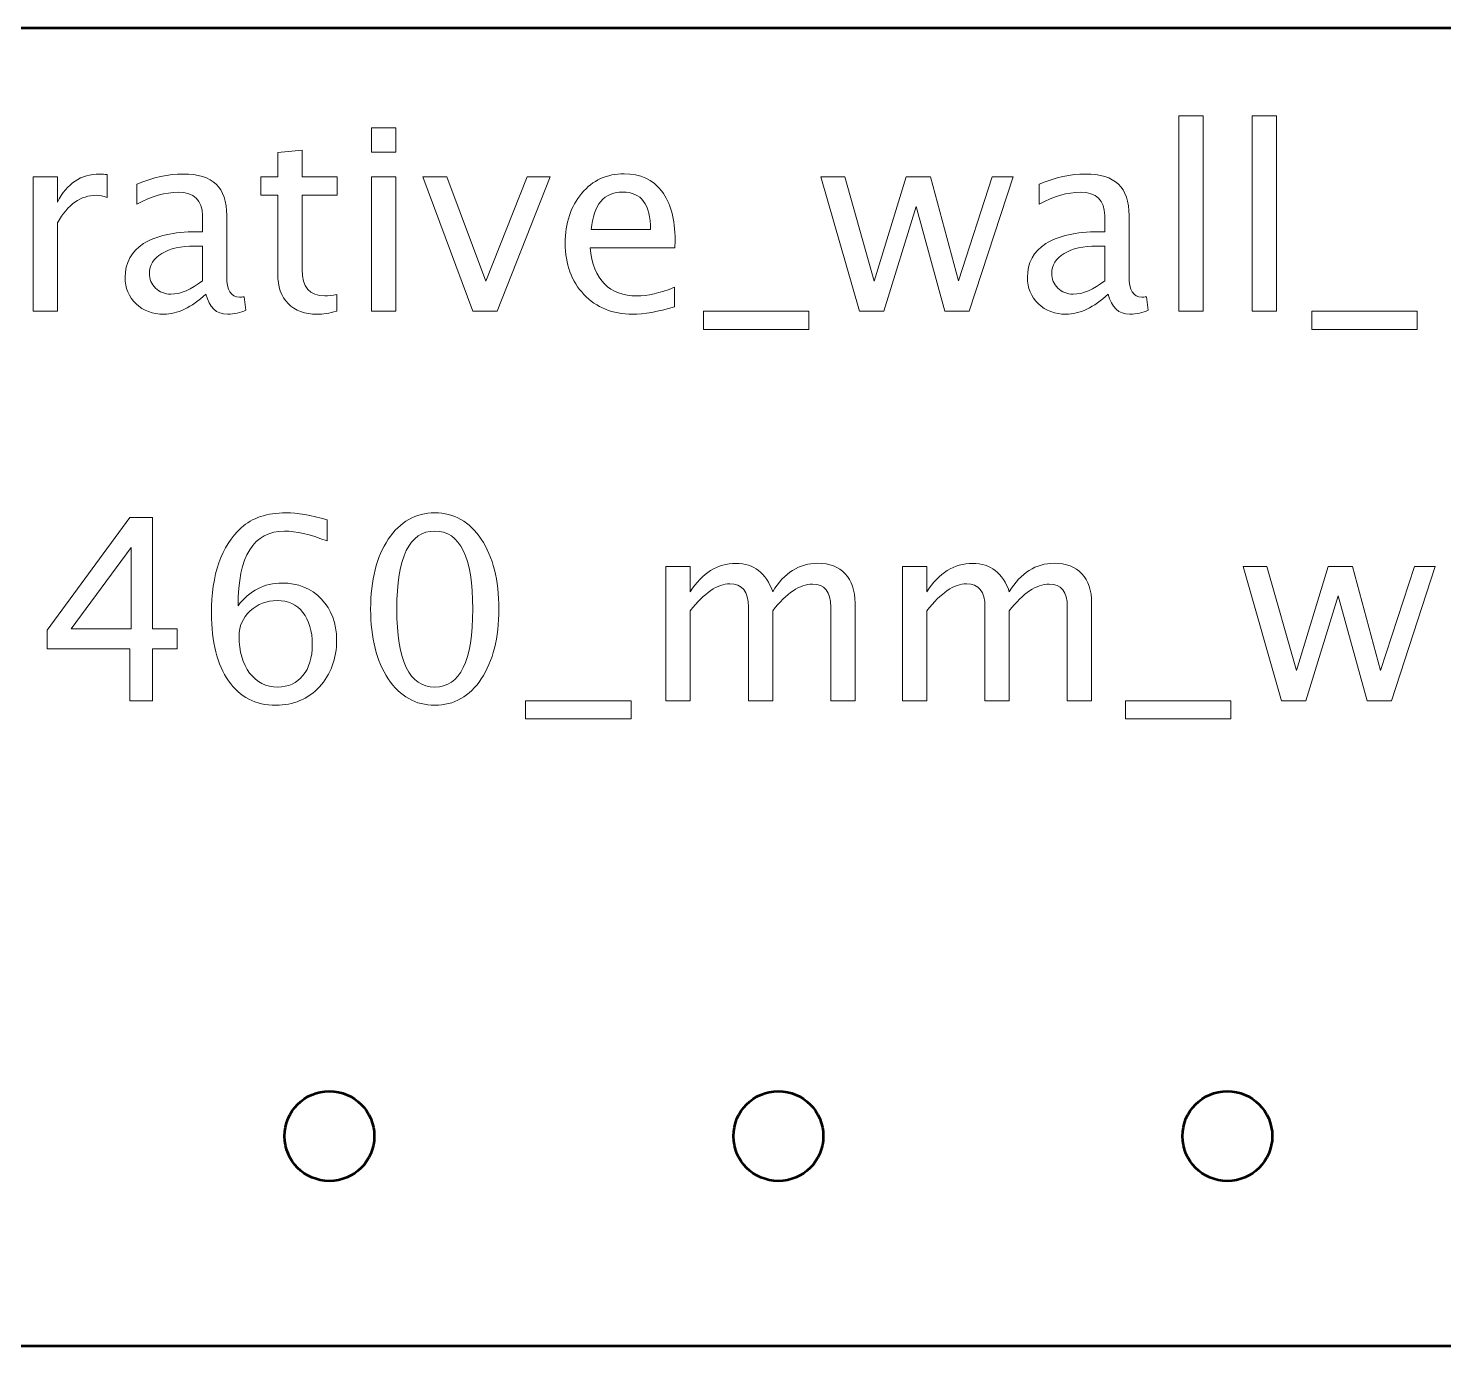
# Model space of a CAD drawing. Header units: centimetres. Extents: x -23.9 to 23.9, y -5.2 to 5.2.
# Drawn here: x -4.006 to 0.723, y -5.2 to -0.8 of the extents above; entities that cross this region are included whole.
import ezdxf

# ---------------------------------------------------------------- set-up
doc = ezdxf.new("R2010")
doc.units = ezdxf.units.CM
doc.header["$MEASUREMENT"] = 0
doc.layers.add('Layer 1', color=7, linetype='Continuous')

msp = doc.modelspace()

# ---------------------------------------------------------------- linework, layer by layer
at = {"layer": 'Layer 1', "lineweight": 53}
for centre in [(-3, -4.5), (-1.5, -4.5), (0, -4.5)]:
    msp.add_ellipse(centre, major_axis=(0, 0.15), ratio=1, dxfattribs=at)
msp.add_open_spline([(-23.95, -4.7), (-23.95, -4.7), (-23.95, -1.3), (-23.95, -1.3), (-23.95, -1.3), (-23.95, -1.02386), (-23.72614, -0.8), (-23.45, -0.8), (-23.45, -0.8), (-23.45, -0.8), (23.45, -0.8), (23.45, -0.8), (23.45, -0.8), (23.72614, -0.8), (23.95, -1.02386), (23.95, -1.3), (23.95, -1.3), (23.95, -1.3), (23.95, -4.7), (23.95, -4.7), (23.95, -4.7), (23.95, -4.97614), (23.72614, -5.2), (23.45, -5.2), (23.45, -5.2), (23.45, -5.2), (-23.45, -5.2), (-23.45, -5.2), (-23.45, -5.2), (-23.72614, -5.2), (-23.95, -4.97614), (-23.95, -4.7)], degree=3, knots=[0, 0, 0, 0, 0.1111111, 0.1111111, 0.1111111, 0.1111111, 0.2222222, 0.2222222, 0.2222222, 0.2222222, 0.3333333, 0.3333333, 0.3333333, 0.3333333, 0.4444444, 0.4444444, 0.4444444, 0.4444444, 0.5555556, 0.5555556, 0.5555556, 0.5555556, 0.6666667, 0.6666667, 0.6666667, 0.6666667, 0.7777778, 0.7777778, 0.7777778, 0.7777778, 1, 1, 1, 1], dxfattribs=at)
at = {"layer": 'Layer 1', "color": 5, "lineweight": 9}
for points, knots in [([(-2.85936, -1.21383), (-2.85936, -1.21383), (-2.85936, -1.13255), (-2.85936, -1.13255), (-2.85936, -1.13255), (-2.85936, -1.13255), (-2.77808, -1.13255), (-2.77808, -1.13255), (-2.77808, -1.13255), (-2.77808, -1.13255), (-2.77808, -1.21383), (-2.77808, -1.21383), (-2.77808, -1.21383), (-2.77808, -1.21383), (-2.85936, -1.21383), (-2.85936, -1.21383)], [0, 0, 0, 0, 0.2, 0.2, 0.2, 0.2, 0.4, 0.4, 0.4, 0.4, 0.6, 0.6, 0.6, 0.6, 1, 1, 1, 1]), ([(-0.16158, -1.74469), (-0.16158, -1.74469), (-0.16158, -1.09191), (-0.16158, -1.09191), (-0.16158, -1.09191), (-0.16158, -1.09191), (-0.0803, -1.09191), (-0.0803, -1.09191), (-0.0803, -1.09191), (-0.0803, -1.09191), (-0.0803, -1.74469), (-0.0803, -1.74469), (-0.0803, -1.74469), (-0.0803, -1.74469), (-0.16158, -1.74469), (-0.16158, -1.74469)], [0, 0, 0, 0, 0.2, 0.2, 0.2, 0.2, 0.4, 0.4, 0.4, 0.4, 0.6, 0.6, 0.6, 0.6, 1, 1, 1, 1]), ([(0.08311, -1.74469), (0.08311, -1.74469), (0.08311, -1.09191), (0.08311, -1.09191), (0.08311, -1.09191), (0.08311, -1.09191), (0.16439, -1.09191), (0.16439, -1.09191), (0.16439, -1.09191), (0.16439, -1.09191), (0.16439, -1.74469), (0.16439, -1.74469), (0.16439, -1.74469), (0.16439, -1.74469), (0.08311, -1.74469), (0.08311, -1.74469)], [0, 0, 0, 0, 0.2, 0.2, 0.2, 0.2, 0.4, 0.4, 0.4, 0.4, 0.6, 0.6, 0.6, 0.6, 1, 1, 1, 1]), ([(-2.97535, -1.74455), (-3.00047, -1.75146), (-3.02234, -1.75485), (-3.04082, -1.75485), (-3.04082, -1.75485), (-3.08231, -1.75485), (-3.11463, -1.743), (-3.13777, -1.71929), (-3.13777, -1.71929), (-3.16105, -1.69558), (-3.17262, -1.6627), (-3.17262, -1.62051), (-3.17262, -1.62051), (-3.17262, -1.62051), (-3.17262, -1.35692), (-3.17262, -1.35692), (-3.17262, -1.35692), (-3.17262, -1.35692), (-3.22879, -1.35692), (-3.22879, -1.35692), (-3.22879, -1.35692), (-3.22879, -1.35692), (-3.22879, -1.29595), (-3.22879, -1.29595), (-3.22879, -1.29595), (-3.22879, -1.29595), (-3.17262, -1.29595), (-3.17262, -1.29595), (-3.17262, -1.29595), (-3.17262, -1.29595), (-3.17262, -1.21482), (-3.17262, -1.21482), (-3.17262, -1.21482), (-3.17262, -1.21482), (-3.09134, -1.20705), (-3.09134, -1.20705), (-3.09134, -1.20705), (-3.09134, -1.20705), (-3.09134, -1.29595), (-3.09134, -1.29595), (-3.09134, -1.29595), (-3.09134, -1.29595), (-2.97366, -1.29595), (-2.97366, -1.29595), (-2.97366, -1.29595), (-2.97366, -1.29595), (-2.97366, -1.35692), (-2.97366, -1.35692), (-2.97366, -1.35692), (-2.97366, -1.35692), (-3.09134, -1.35692), (-3.09134, -1.35692), (-3.09134, -1.35692), (-3.09134, -1.35692), (-3.09134, -1.60584), (-3.09134, -1.60584), (-3.09134, -1.60584), (-3.09134, -1.66454), (-3.0658, -1.69389), (-3.01486, -1.69389), (-3.01486, -1.69389), (-3.00399, -1.69389), (-2.99087, -1.69206), (-2.97535, -1.68853), (-2.97535, -1.68853), (-2.97535, -1.68853), (-2.97535, -1.74455), (-2.97535, -1.74455)], [0, 0, 0, 0, 0.0555556, 0.0555556, 0.0555556, 0.0555556, 0.1111111, 0.1111111, 0.1111111, 0.1111111, 0.1666667, 0.1666667, 0.1666667, 0.1666667, 0.2222222, 0.2222222, 0.2222222, 0.2222222, 0.2777778, 0.2777778, 0.2777778, 0.2777778, 0.3333333, 0.3333333, 0.3333333, 0.3333333, 0.3888889, 0.3888889, 0.3888889, 0.3888889, 0.4444444, 0.4444444, 0.4444444, 0.4444444, 0.5, 0.5, 0.5, 0.5, 0.5555556, 0.5555556, 0.5555556, 0.5555556, 0.6111111, 0.6111111, 0.6111111, 0.6111111, 0.6666667, 0.6666667, 0.6666667, 0.6666667, 0.7222222, 0.7222222, 0.7222222, 0.7222222, 0.7777778, 0.7777778, 0.7777778, 0.7777778, 0.8333333, 0.8333333, 0.8333333, 0.8333333, 0.8888889, 0.8888889, 0.8888889, 0.8888889, 1, 1, 1, 1]), ([(-3.98994, -1.74469), (-3.98994, -1.74469), (-3.98994, -1.29595), (-3.98994, -1.29595), (-3.98994, -1.29595), (-3.98994, -1.29595), (-3.90866, -1.29595), (-3.90866, -1.29595), (-3.90866, -1.29595), (-3.90866, -1.29595), (-3.90866, -1.38076), (-3.90866, -1.38076), (-3.90866, -1.38076), (-3.87634, -1.31797), (-3.8295, -1.28664), (-3.76797, -1.28664), (-3.76797, -1.28664), (-3.75965, -1.28664), (-3.7509, -1.28735), (-3.74187, -1.28876), (-3.74187, -1.28876), (-3.74187, -1.28876), (-3.74187, -1.36482), (-3.74187, -1.36482), (-3.74187, -1.36482), (-3.75598, -1.36016), (-3.76839, -1.35776), (-3.77912, -1.35776), (-3.77912, -1.35776), (-3.83077, -1.35776), (-3.87395, -1.38824), (-3.90866, -1.44934), (-3.90866, -1.44934), (-3.90866, -1.44934), (-3.90866, -1.74469), (-3.90866, -1.74469), (-3.90866, -1.74469), (-3.90866, -1.74469), (-3.98994, -1.74469), (-3.98994, -1.74469)], [0, 0, 0, 0, 0.0909091, 0.0909091, 0.0909091, 0.0909091, 0.1818182, 0.1818182, 0.1818182, 0.1818182, 0.2727273, 0.2727273, 0.2727273, 0.2727273, 0.3636364, 0.3636364, 0.3636364, 0.3636364, 0.4545455, 0.4545455, 0.4545455, 0.4545455, 0.5454545, 0.5454545, 0.5454545, 0.5454545, 0.6363636, 0.6363636, 0.6363636, 0.6363636, 0.7272727, 0.7272727, 0.7272727, 0.7272727, 0.8181818, 0.8181818, 0.8181818, 0.8181818, 1, 1, 1, 1]), ([(-3.41223, -1.68754), (-3.46105, -1.73241), (-3.50804, -1.75485), (-3.5532, -1.75485), (-3.5532, -1.75485), (-3.59031, -1.75485), (-3.62121, -1.74328), (-3.64563, -1.72), (-3.64563, -1.72), (-3.67018, -1.69671), (-3.68246, -1.66736), (-3.68246, -1.63194), (-3.68246, -1.63194), (-3.68246, -1.58298), (-3.66185, -1.5453), (-3.62065, -1.51905), (-3.62065, -1.51905), (-3.57944, -1.49281), (-3.52032, -1.47968), (-3.44327, -1.47968), (-3.44327, -1.47968), (-3.44327, -1.47968), (-3.42422, -1.47968), (-3.42422, -1.47968), (-3.42422, -1.47968), (-3.42422, -1.47968), (-3.42422, -1.42564), (-3.42422, -1.42564), (-3.42422, -1.42564), (-3.42422, -1.37357), (-3.45132, -1.3476), (-3.50564, -1.3476), (-3.50564, -1.3476), (-3.54769, -1.3476), (-3.5937, -1.36087), (-3.64351, -1.3874), (-3.64351, -1.3874), (-3.64351, -1.3874), (-3.64351, -1.32051), (-3.64351, -1.32051), (-3.64351, -1.32051), (-3.58876, -1.29793), (-3.53711, -1.28664), (-3.48871, -1.28664), (-3.48871, -1.28664), (-3.4389, -1.28664), (-3.40207, -1.29793), (-3.3785, -1.32065), (-3.3785, -1.32065), (-3.3548, -1.34337), (-3.34294, -1.37836), (-3.34294, -1.42564), (-3.34294, -1.42564), (-3.34294, -1.42564), (-3.34294, -1.62841), (-3.34294, -1.62841), (-3.34294, -1.62841), (-3.34294, -1.67484), (-3.32869, -1.69812), (-3.30004, -1.69812), (-3.30004, -1.69812), (-3.29652, -1.69812), (-3.29129, -1.69756), (-3.28438, -1.69643), (-3.28438, -1.69643), (-3.28438, -1.69643), (-3.27859, -1.74159), (-3.27859, -1.74159), (-3.27859, -1.74159), (-3.29708, -1.75048), (-3.3174, -1.75485), (-3.3397, -1.75485), (-3.3397, -1.75485), (-3.37766, -1.75485), (-3.40179, -1.73241), (-3.41223, -1.68754)], [0, 0, 0, 0, 0.05, 0.05, 0.05, 0.05, 0.1, 0.1, 0.1, 0.1, 0.15, 0.15, 0.15, 0.15, 0.2, 0.2, 0.2, 0.2, 0.25, 0.25, 0.25, 0.25, 0.3, 0.3, 0.3, 0.3, 0.35, 0.35, 0.35, 0.35, 0.4, 0.4, 0.4, 0.4, 0.45, 0.45, 0.45, 0.45, 0.5, 0.5, 0.5, 0.5, 0.55, 0.55, 0.55, 0.55, 0.6, 0.6, 0.6, 0.6, 0.65, 0.65, 0.65, 0.65, 0.7, 0.7, 0.7, 0.7, 0.75, 0.75, 0.75, 0.75, 0.8, 0.8, 0.8, 0.8, 0.85, 0.85, 0.85, 0.85, 0.9, 0.9, 0.9, 0.9, 1, 1, 1, 1]), ([(-2.85936, -1.74469), (-2.85936, -1.74469), (-2.85936, -1.29595), (-2.85936, -1.29595), (-2.85936, -1.29595), (-2.85936, -1.29595), (-2.77808, -1.29595), (-2.77808, -1.29595), (-2.77808, -1.29595), (-2.77808, -1.29595), (-2.77808, -1.74469), (-2.77808, -1.74469), (-2.77808, -1.74469), (-2.77808, -1.74469), (-2.85936, -1.74469), (-2.85936, -1.74469)], [0, 0, 0, 0, 0.2, 0.2, 0.2, 0.2, 0.4, 0.4, 0.4, 0.4, 0.6, 0.6, 0.6, 0.6, 1, 1, 1, 1]), ([(-2.52125, -1.74469), (-2.52125, -1.74469), (-2.68833, -1.29595), (-2.68833, -1.29595), (-2.68833, -1.29595), (-2.68833, -1.29595), (-2.60705, -1.29595), (-2.60705, -1.29595), (-2.60705, -1.29595), (-2.60705, -1.29595), (-2.4768, -1.64464), (-2.4768, -1.64464), (-2.4768, -1.64464), (-2.4768, -1.64464), (-2.33894, -1.29595), (-2.33894, -1.29595), (-2.33894, -1.29595), (-2.33894, -1.29595), (-2.26245, -1.29595), (-2.26245, -1.29595), (-2.26245, -1.29595), (-2.26245, -1.29595), (-2.43983, -1.74469), (-2.43983, -1.74469), (-2.43983, -1.74469), (-2.43983, -1.74469), (-2.52125, -1.74469), (-2.52125, -1.74469)], [0, 0, 0, 0, 0.125, 0.125, 0.125, 0.125, 0.25, 0.25, 0.25, 0.25, 0.375, 0.375, 0.375, 0.375, 0.5, 0.5, 0.5, 0.5, 0.625, 0.625, 0.625, 0.625, 0.75, 0.75, 0.75, 0.75, 1, 1, 1, 1]), ([(-1.84717, -1.7303), (-1.90178, -1.74667), (-1.94848, -1.75485), (-1.98743, -1.75485), (-1.98743, -1.75485), (-2.05389, -1.75485), (-2.10794, -1.73284), (-2.14957, -1.68895), (-2.14957, -1.68895), (-2.1912, -1.64507), (-2.21208, -1.5882), (-2.21208, -1.51821), (-2.21208, -1.51821), (-2.21208, -1.45033), (-2.19374, -1.39459), (-2.15691, -1.35099), (-2.15691, -1.35099), (-2.12008, -1.30753), (-2.07294, -1.28579), (-2.01551, -1.28579), (-2.01551, -1.28579), (-1.96118, -1.28579), (-1.91913, -1.30513), (-1.8895, -1.34379), (-1.8895, -1.34379), (-1.85987, -1.38246), (-1.84505, -1.43721), (-1.84505, -1.50819), (-1.84505, -1.50819), (-1.84505, -1.50819), (-1.84547, -1.53302), (-1.84547, -1.53302), (-1.84547, -1.53302), (-1.84547, -1.53302), (-2.12911, -1.53302), (-2.12911, -1.53302), (-2.12911, -1.53302), (-2.11725, -1.64027), (-2.0649, -1.69389), (-1.97219, -1.69389), (-1.97219, -1.69389), (-1.93818, -1.69389), (-1.89655, -1.68429), (-1.84717, -1.6651), (-1.84717, -1.6651), (-1.84717, -1.6651), (-1.84717, -1.7303), (-1.84717, -1.7303)], [0, 0, 0, 0, 0.0769231, 0.0769231, 0.0769231, 0.0769231, 0.1538462, 0.1538462, 0.1538462, 0.1538462, 0.2307692, 0.2307692, 0.2307692, 0.2307692, 0.3076923, 0.3076923, 0.3076923, 0.3076923, 0.3846154, 0.3846154, 0.3846154, 0.3846154, 0.4615385, 0.4615385, 0.4615385, 0.4615385, 0.5384615, 0.5384615, 0.5384615, 0.5384615, 0.6153846, 0.6153846, 0.6153846, 0.6153846, 0.6923077, 0.6923077, 0.6923077, 0.6923077, 0.7692308, 0.7692308, 0.7692308, 0.7692308, 0.8461538, 0.8461538, 0.8461538, 0.8461538, 1, 1, 1, 1]), ([(-1.22895, -1.74469), (-1.22895, -1.74469), (-1.35764, -1.29595), (-1.35764, -1.29595), (-1.35764, -1.29595), (-1.35764, -1.29595), (-1.27834, -1.29595), (-1.27834, -1.29595), (-1.27834, -1.29595), (-1.27834, -1.29595), (-1.1797, -1.64436), (-1.1797, -1.64436), (-1.1797, -1.64436), (-1.1797, -1.64436), (-1.0733, -1.29595), (-1.0733, -1.29595), (-1.0733, -1.29595), (-1.0733, -1.29595), (-0.99202, -1.29595), (-0.99202, -1.29595), (-0.99202, -1.29595), (-0.99202, -1.29595), (-0.89846, -1.6438), (-0.89846, -1.6438), (-0.89846, -1.6438), (-0.89846, -1.6438), (-0.78529, -1.29595), (-0.78529, -1.29595), (-0.78529, -1.29595), (-0.78529, -1.29595), (-0.71586, -1.29595), (-0.71586, -1.29595), (-0.71586, -1.29595), (-0.71586, -1.29595), (-0.86234, -1.74469), (-0.86234, -1.74469), (-0.86234, -1.74469), (-0.86234, -1.74469), (-0.94362, -1.74469), (-0.94362, -1.74469), (-0.94362, -1.74469), (-0.94362, -1.74469), (-1.03986, -1.39473), (-1.03986, -1.39473), (-1.03986, -1.39473), (-1.03986, -1.39473), (-1.14767, -1.74469), (-1.14767, -1.74469), (-1.14767, -1.74469), (-1.14767, -1.74469), (-1.22895, -1.74469), (-1.22895, -1.74469)], [0, 0, 0, 0, 0.0714286, 0.0714286, 0.0714286, 0.0714286, 0.1428571, 0.1428571, 0.1428571, 0.1428571, 0.2142857, 0.2142857, 0.2142857, 0.2142857, 0.2857143, 0.2857143, 0.2857143, 0.2857143, 0.3571429, 0.3571429, 0.3571429, 0.3571429, 0.4285714, 0.4285714, 0.4285714, 0.4285714, 0.5, 0.5, 0.5, 0.5, 0.5714286, 0.5714286, 0.5714286, 0.5714286, 0.6428571, 0.6428571, 0.6428571, 0.6428571, 0.7142857, 0.7142857, 0.7142857, 0.7142857, 0.7857143, 0.7857143, 0.7857143, 0.7857143, 0.8571429, 0.8571429, 0.8571429, 0.8571429, 1, 1, 1, 1]), ([(-0.3978, -1.68754), (-0.44662, -1.73241), (-0.49361, -1.75485), (-0.53877, -1.75485), (-0.53877, -1.75485), (-0.57588, -1.75485), (-0.60678, -1.74328), (-0.6312, -1.72), (-0.6312, -1.72), (-0.65575, -1.69671), (-0.66803, -1.66736), (-0.66803, -1.63194), (-0.66803, -1.63194), (-0.66803, -1.58298), (-0.64742, -1.5453), (-0.60622, -1.51905), (-0.60622, -1.51905), (-0.56501, -1.49281), (-0.50589, -1.47968), (-0.42884, -1.47968), (-0.42884, -1.47968), (-0.42884, -1.47968), (-0.40979, -1.47968), (-0.40979, -1.47968), (-0.40979, -1.47968), (-0.40979, -1.47968), (-0.40979, -1.42564), (-0.40979, -1.42564), (-0.40979, -1.42564), (-0.40979, -1.37357), (-0.43689, -1.3476), (-0.49121, -1.3476), (-0.49121, -1.3476), (-0.53326, -1.3476), (-0.57927, -1.36087), (-0.62908, -1.3874), (-0.62908, -1.3874), (-0.62908, -1.3874), (-0.62908, -1.32051), (-0.62908, -1.32051), (-0.62908, -1.32051), (-0.57433, -1.29793), (-0.52268, -1.28664), (-0.47428, -1.28664), (-0.47428, -1.28664), (-0.42447, -1.28664), (-0.38764, -1.29793), (-0.36407, -1.32065), (-0.36407, -1.32065), (-0.34037, -1.34337), (-0.32851, -1.37836), (-0.32851, -1.42564), (-0.32851, -1.42564), (-0.32851, -1.42564), (-0.32851, -1.62841), (-0.32851, -1.62841), (-0.32851, -1.62841), (-0.32851, -1.67484), (-0.31426, -1.69812), (-0.28561, -1.69812), (-0.28561, -1.69812), (-0.28209, -1.69812), (-0.27686, -1.69756), (-0.26995, -1.69643), (-0.26995, -1.69643), (-0.26995, -1.69643), (-0.26416, -1.74159), (-0.26416, -1.74159), (-0.26416, -1.74159), (-0.28265, -1.75048), (-0.30297, -1.75485), (-0.32527, -1.75485), (-0.32527, -1.75485), (-0.36323, -1.75485), (-0.38736, -1.73241), (-0.3978, -1.68754)], [0, 0, 0, 0, 0.05, 0.05, 0.05, 0.05, 0.1, 0.1, 0.1, 0.1, 0.15, 0.15, 0.15, 0.15, 0.2, 0.2, 0.2, 0.2, 0.25, 0.25, 0.25, 0.25, 0.3, 0.3, 0.3, 0.3, 0.35, 0.35, 0.35, 0.35, 0.4, 0.4, 0.4, 0.4, 0.45, 0.45, 0.45, 0.45, 0.5, 0.5, 0.5, 0.5, 0.55, 0.55, 0.55, 0.55, 0.6, 0.6, 0.6, 0.6, 0.65, 0.65, 0.65, 0.65, 0.7, 0.7, 0.7, 0.7, 0.75, 0.75, 0.75, 0.75, 0.8, 0.8, 0.8, 0.8, 0.85, 0.85, 0.85, 0.85, 0.9, 0.9, 0.9, 0.9, 1, 1, 1, 1]), ([(-2.12487, -1.47206), (-2.12487, -1.47206), (-1.92675, -1.47206), (-1.92675, -1.47206), (-1.92675, -1.47206), (-1.92675, -1.38852), (-1.95794, -1.34676), (-2.02017, -1.34676), (-2.02017, -1.34676), (-2.08282, -1.34676), (-2.11768, -1.38852), (-2.12487, -1.47206)], [0, 0, 0, 0, 0.25, 0.25, 0.25, 0.25, 0.5, 0.5, 0.5, 0.5, 1, 1, 1, 1]), ([(-3.42422, -1.64323), (-3.42422, -1.64323), (-3.42422, -1.52794), (-3.42422, -1.52794), (-3.42422, -1.52794), (-3.42422, -1.52794), (-3.45033, -1.5271), (-3.45033, -1.5271), (-3.45033, -1.5271), (-3.49548, -1.5271), (-3.53189, -1.53542), (-3.55969, -1.55207), (-3.55969, -1.55207), (-3.58735, -1.56886), (-3.60118, -1.59102), (-3.60118, -1.61868), (-3.60118, -1.61868), (-3.60118, -1.63801), (-3.59426, -1.65438), (-3.58057, -1.66778), (-3.58057, -1.66778), (-3.56674, -1.68119), (-3.54995, -1.68796), (-3.53006, -1.68796), (-3.53006, -1.68796), (-3.49619, -1.68796), (-3.46091, -1.67301), (-3.42422, -1.64323)], [0, 0, 0, 0, 0.125, 0.125, 0.125, 0.125, 0.25, 0.25, 0.25, 0.25, 0.375, 0.375, 0.375, 0.375, 0.5, 0.5, 0.5, 0.5, 0.625, 0.625, 0.625, 0.625, 0.75, 0.75, 0.75, 0.75, 1, 1, 1, 1]), ([(-0.40979, -1.64323), (-0.40979, -1.64323), (-0.40979, -1.52794), (-0.40979, -1.52794), (-0.40979, -1.52794), (-0.40979, -1.52794), (-0.4359, -1.5271), (-0.4359, -1.5271), (-0.4359, -1.5271), (-0.48105, -1.5271), (-0.51746, -1.53542), (-0.54526, -1.55207), (-0.54526, -1.55207), (-0.57292, -1.56886), (-0.58675, -1.59102), (-0.58675, -1.61868), (-0.58675, -1.61868), (-0.58675, -1.63801), (-0.57983, -1.65438), (-0.56614, -1.66778), (-0.56614, -1.66778), (-0.55231, -1.68119), (-0.53552, -1.68796), (-0.51563, -1.68796), (-0.51563, -1.68796), (-0.48176, -1.68796), (-0.44648, -1.67301), (-0.40979, -1.64323)], [0, 0, 0, 0, 0.125, 0.125, 0.125, 0.125, 0.25, 0.25, 0.25, 0.25, 0.375, 0.375, 0.375, 0.375, 0.5, 0.5, 0.5, 0.5, 0.625, 0.625, 0.625, 0.625, 0.75, 0.75, 0.75, 0.75, 1, 1, 1, 1]), ([(-1.7505, -1.80565), (-1.7505, -1.80565), (-1.7505, -1.74469), (-1.7505, -1.74469), (-1.7505, -1.74469), (-1.7505, -1.74469), (-1.39829, -1.74469), (-1.39829, -1.74469), (-1.39829, -1.74469), (-1.39829, -1.74469), (-1.39829, -1.80565), (-1.39829, -1.80565), (-1.39829, -1.80565), (-1.39829, -1.80565), (-1.7505, -1.80565), (-1.7505, -1.80565)], [0, 0, 0, 0, 0.2, 0.2, 0.2, 0.2, 0.4, 0.4, 0.4, 0.4, 0.6, 0.6, 0.6, 0.6, 1, 1, 1, 1]), ([(0.28208, -1.80565), (0.28208, -1.80565), (0.28208, -1.74469), (0.28208, -1.74469), (0.28208, -1.74469), (0.28208, -1.74469), (0.63429, -1.74469), (0.63429, -1.74469), (0.63429, -1.74469), (0.63429, -1.74469), (0.63429, -1.80565), (0.63429, -1.80565), (0.63429, -1.80565), (0.63429, -1.80565), (0.28208, -1.80565), (0.28208, -1.80565)], [0, 0, 0, 0, 0.2, 0.2, 0.2, 0.2, 0.4, 0.4, 0.4, 0.4, 0.6, 0.6, 0.6, 0.6, 1, 1, 1, 1]), ([(-3.66702, -3.04573), (-3.66702, -3.04573), (-3.66702, -2.87216), (-3.66702, -2.87216), (-3.66702, -2.87216), (-3.66702, -2.87216), (-3.94303, -2.87216), (-3.94303, -2.87216), (-3.94303, -2.87216), (-3.94303, -2.87216), (-3.94303, -2.81036), (-3.94303, -2.81036), (-3.94303, -2.81036), (-3.94303, -2.81036), (-3.66702, -2.43359), (-3.66702, -2.43359), (-3.66702, -2.43359), (-3.66702, -2.43359), (-3.59082, -2.43359), (-3.59082, -2.43359), (-3.59082, -2.43359), (-3.59082, -2.43359), (-3.59082, -2.80528), (-3.59082, -2.80528), (-3.59082, -2.80528), (-3.59082, -2.80528), (-3.50869, -2.80528), (-3.50869, -2.80528), (-3.50869, -2.80528), (-3.50869, -2.80528), (-3.50869, -2.87216), (-3.50869, -2.87216), (-3.50869, -2.87216), (-3.50869, -2.87216), (-3.59082, -2.87216), (-3.59082, -2.87216), (-3.59082, -2.87216), (-3.59082, -2.87216), (-3.59082, -3.04573), (-3.59082, -3.04573), (-3.59082, -3.04573), (-3.59082, -3.04573), (-3.66702, -3.04573), (-3.66702, -3.04573)], [0, 0, 0, 0, 0.0833333, 0.0833333, 0.0833333, 0.0833333, 0.1666667, 0.1666667, 0.1666667, 0.1666667, 0.25, 0.25, 0.25, 0.25, 0.3333333, 0.3333333, 0.3333333, 0.3333333, 0.4166667, 0.4166667, 0.4166667, 0.4166667, 0.5, 0.5, 0.5, 0.5, 0.5833333, 0.5833333, 0.5833333, 0.5833333, 0.6666667, 0.6666667, 0.6666667, 0.6666667, 0.75, 0.75, 0.75, 0.75, 0.8333333, 0.8333333, 0.8333333, 0.8333333, 1, 1, 1, 1]), ([(-3.3052, -2.72851), (-3.26626, -2.67813), (-3.21729, -2.65288), (-3.15831, -2.65288), (-3.15831, -2.65288), (-3.10482, -2.65288), (-3.06108, -2.67051), (-3.02693, -2.70593), (-3.02693, -2.70593), (-2.99292, -2.74135), (-2.97585, -2.78679), (-2.97585, -2.84225), (-2.97585, -2.84225), (-2.97585, -2.90589), (-2.9949, -2.95824), (-3.03314, -2.9993), (-3.03314, -2.9993), (-3.07138, -3.04037), (-3.11992, -3.06097), (-3.17905, -3.06097), (-3.17905, -3.06097), (-3.24622, -3.06097), (-3.29899, -3.03374), (-3.33695, -2.97941), (-3.33695, -2.97941), (-3.37505, -2.92494), (-3.3941, -2.84958), (-3.3941, -2.75349), (-3.3941, -2.75349), (-3.3941, -2.62395), (-3.3608, -2.52898), (-3.29434, -2.4683), (-3.29434, -2.4683), (-3.25821, -2.435), (-3.20826, -2.41835), (-3.14462, -2.41835), (-3.14462, -2.41835), (-3.10765, -2.41835), (-3.06179, -2.42597), (-3.00717, -2.44121), (-3.00717, -2.44121), (-3.00717, -2.44121), (-3.00717, -2.51233), (-3.00717, -2.51233), (-3.00717, -2.51233), (-3.06489, -2.49031), (-3.1123, -2.47931), (-3.14956, -2.47931), (-3.14956, -2.47931), (-3.25327, -2.47931), (-3.3052, -2.56242), (-3.3052, -2.72851)], [0, 0, 0, 0, 0.0714286, 0.0714286, 0.0714286, 0.0714286, 0.1428571, 0.1428571, 0.1428571, 0.1428571, 0.2142857, 0.2142857, 0.2142857, 0.2142857, 0.2857143, 0.2857143, 0.2857143, 0.2857143, 0.3571429, 0.3571429, 0.3571429, 0.3571429, 0.4285714, 0.4285714, 0.4285714, 0.4285714, 0.5, 0.5, 0.5, 0.5, 0.5714286, 0.5714286, 0.5714286, 0.5714286, 0.6428571, 0.6428571, 0.6428571, 0.6428571, 0.7142857, 0.7142857, 0.7142857, 0.7142857, 0.7857143, 0.7857143, 0.7857143, 0.7857143, 0.8571429, 0.8571429, 0.8571429, 0.8571429, 1, 1, 1, 1]), ([(-2.6479, -3.06097), (-2.71211, -3.06097), (-2.7639, -3.03148), (-2.80313, -2.97263), (-2.80313, -2.97263), (-2.8425, -2.91379), (-2.86211, -2.83618), (-2.86211, -2.73966), (-2.86211, -2.73966), (-2.86211, -2.64314), (-2.8425, -2.56553), (-2.80313, -2.50668), (-2.80313, -2.50668), (-2.7639, -2.44784), (-2.71211, -2.41835), (-2.6479, -2.41835), (-2.6479, -2.41835), (-2.58341, -2.41835), (-2.53163, -2.4477), (-2.4924, -2.5064), (-2.4924, -2.5064), (-2.45331, -2.5651), (-2.43369, -2.64286), (-2.43369, -2.73966), (-2.43369, -2.73966), (-2.43369, -2.83618), (-2.45331, -2.91379), (-2.4924, -2.97263), (-2.4924, -2.97263), (-2.53163, -3.03148), (-2.58341, -3.06097), (-2.6479, -3.06097)], [0, 0, 0, 0, 0.1111111, 0.1111111, 0.1111111, 0.1111111, 0.2222222, 0.2222222, 0.2222222, 0.2222222, 0.3333333, 0.3333333, 0.3333333, 0.3333333, 0.4444444, 0.4444444, 0.4444444, 0.4444444, 0.5555556, 0.5555556, 0.5555556, 0.5555556, 0.6666667, 0.6666667, 0.6666667, 0.6666667, 0.7777778, 0.7777778, 0.7777778, 0.7777778, 1, 1, 1, 1]), ([(-2.64804, -3.00001), (-2.56324, -3.00001), (-2.5209, -2.91323), (-2.5209, -2.73966), (-2.5209, -2.73966), (-2.5209, -2.56609), (-2.56324, -2.47931), (-2.64804, -2.47931), (-2.64804, -2.47931), (-2.73257, -2.47931), (-2.7749, -2.56609), (-2.7749, -2.73966), (-2.7749, -2.73966), (-2.7749, -2.91323), (-2.73257, -3.00001), (-2.64804, -3.00001)], [0, 0, 0, 0, 0.2, 0.2, 0.2, 0.2, 0.4, 0.4, 0.4, 0.4, 0.6, 0.6, 0.6, 0.6, 1, 1, 1, 1]), ([(-3.86274, -2.80528), (-3.86274, -2.80528), (-3.66194, -2.80528), (-3.66194, -2.80528), (-3.66194, -2.80528), (-3.66194, -2.80528), (-3.66194, -2.53406), (-3.66194, -2.53406), (-3.66194, -2.53406), (-3.66194, -2.53406), (-3.86274, -2.80528), (-3.86274, -2.80528)], [0, 0, 0, 0, 0.25, 0.25, 0.25, 0.25, 0.5, 0.5, 0.5, 0.5, 1, 1, 1, 1]), ([(-1.87545, -3.04573), (-1.87545, -3.04573), (-1.87545, -2.59699), (-1.87545, -2.59699), (-1.87545, -2.59699), (-1.87545, -2.59699), (-1.79417, -2.59699), (-1.79417, -2.59699), (-1.79417, -2.59699), (-1.79417, -2.59699), (-1.79417, -2.6818), (-1.79417, -2.6818), (-1.79417, -2.6818), (-1.75452, -2.61901), (-1.70372, -2.58768), (-1.64149, -2.58768), (-1.64149, -2.58768), (-1.58151, -2.58768), (-1.54073, -2.61901), (-1.519, -2.6818), (-1.519, -2.6818), (-1.48048, -2.61844), (-1.43024, -2.58683), (-1.36858, -2.58683), (-1.36858, -2.58683), (-1.32921, -2.58683), (-1.29859, -2.59841), (-1.27671, -2.62169), (-1.27671, -2.62169), (-1.25484, -2.64497), (-1.24383, -2.67757), (-1.24383, -2.71948), (-1.24383, -2.71948), (-1.24383, -2.71948), (-1.24383, -3.04573), (-1.24383, -3.04573), (-1.24383, -3.04573), (-1.24383, -3.04573), (-1.32511, -3.04573), (-1.32511, -3.04573), (-1.32511, -3.04573), (-1.32511, -3.04573), (-1.32511, -2.73289), (-1.32511, -2.73289), (-1.32511, -2.73289), (-1.32511, -2.6818), (-1.34543, -2.65626), (-1.38607, -2.65626), (-1.38607, -2.65626), (-1.42827, -2.65626), (-1.47258, -2.68604), (-1.519, -2.74573), (-1.519, -2.74573), (-1.519, -2.74573), (-1.519, -3.04573), (-1.519, -3.04573), (-1.519, -3.04573), (-1.519, -3.04573), (-1.60028, -3.04573), (-1.60028, -3.04573), (-1.60028, -3.04573), (-1.60028, -3.04573), (-1.60028, -2.7326), (-1.60028, -2.7326), (-1.60028, -2.7326), (-1.60028, -2.6811), (-1.62088, -2.65542), (-1.66223, -2.65542), (-1.66223, -2.65542), (-1.70329, -2.65542), (-1.74732, -2.68533), (-1.79417, -2.7453), (-1.79417, -2.7453), (-1.79417, -2.7453), (-1.79417, -3.04573), (-1.79417, -3.04573), (-1.79417, -3.04573), (-1.79417, -3.04573), (-1.87545, -3.04573), (-1.87545, -3.04573)], [0, 0, 0, 0, 0.047619, 0.047619, 0.047619, 0.047619, 0.0952381, 0.0952381, 0.0952381, 0.0952381, 0.1428571, 0.1428571, 0.1428571, 0.1428571, 0.1904762, 0.1904762, 0.1904762, 0.1904762, 0.2380952, 0.2380952, 0.2380952, 0.2380952, 0.2857143, 0.2857143, 0.2857143, 0.2857143, 0.3333333, 0.3333333, 0.3333333, 0.3333333, 0.3809524, 0.3809524, 0.3809524, 0.3809524, 0.4285714, 0.4285714, 0.4285714, 0.4285714, 0.4761905, 0.4761905, 0.4761905, 0.4761905, 0.5238095, 0.5238095, 0.5238095, 0.5238095, 0.5714286, 0.5714286, 0.5714286, 0.5714286, 0.6190476, 0.6190476, 0.6190476, 0.6190476, 0.6666667, 0.6666667, 0.6666667, 0.6666667, 0.7142857, 0.7142857, 0.7142857, 0.7142857, 0.7619048, 0.7619048, 0.7619048, 0.7619048, 0.8095238, 0.8095238, 0.8095238, 0.8095238, 0.8571429, 0.8571429, 0.8571429, 0.8571429, 0.9047619, 0.9047619, 0.9047619, 0.9047619, 1, 1, 1, 1]), ([(-1.08494, -3.04573), (-1.08494, -3.04573), (-1.08494, -2.59699), (-1.08494, -2.59699), (-1.08494, -2.59699), (-1.08494, -2.59699), (-1.00366, -2.59699), (-1.00366, -2.59699), (-1.00366, -2.59699), (-1.00366, -2.59699), (-1.00366, -2.6818), (-1.00366, -2.6818), (-1.00366, -2.6818), (-0.96401, -2.61901), (-0.91321, -2.58768), (-0.85098, -2.58768), (-0.85098, -2.58768), (-0.791, -2.58768), (-0.75022, -2.61901), (-0.72849, -2.6818), (-0.72849, -2.6818), (-0.68997, -2.61844), (-0.63973, -2.58683), (-0.57807, -2.58683), (-0.57807, -2.58683), (-0.5387, -2.58683), (-0.50808, -2.59841), (-0.4862, -2.62169), (-0.4862, -2.62169), (-0.46433, -2.64497), (-0.45332, -2.67757), (-0.45332, -2.71948), (-0.45332, -2.71948), (-0.45332, -2.71948), (-0.45332, -3.04573), (-0.45332, -3.04573), (-0.45332, -3.04573), (-0.45332, -3.04573), (-0.5346, -3.04573), (-0.5346, -3.04573), (-0.5346, -3.04573), (-0.5346, -3.04573), (-0.5346, -2.73289), (-0.5346, -2.73289), (-0.5346, -2.73289), (-0.5346, -2.6818), (-0.55492, -2.65626), (-0.59556, -2.65626), (-0.59556, -2.65626), (-0.63776, -2.65626), (-0.68207, -2.68604), (-0.72849, -2.74573), (-0.72849, -2.74573), (-0.72849, -2.74573), (-0.72849, -3.04573), (-0.72849, -3.04573), (-0.72849, -3.04573), (-0.72849, -3.04573), (-0.80977, -3.04573), (-0.80977, -3.04573), (-0.80977, -3.04573), (-0.80977, -3.04573), (-0.80977, -2.7326), (-0.80977, -2.7326), (-0.80977, -2.7326), (-0.80977, -2.6811), (-0.83037, -2.65542), (-0.87172, -2.65542), (-0.87172, -2.65542), (-0.91278, -2.65542), (-0.95681, -2.68533), (-1.00366, -2.7453), (-1.00366, -2.7453), (-1.00366, -2.7453), (-1.00366, -3.04573), (-1.00366, -3.04573), (-1.00366, -3.04573), (-1.00366, -3.04573), (-1.08494, -3.04573), (-1.08494, -3.04573)], [0, 0, 0, 0, 0.047619, 0.047619, 0.047619, 0.047619, 0.0952381, 0.0952381, 0.0952381, 0.0952381, 0.1428571, 0.1428571, 0.1428571, 0.1428571, 0.1904762, 0.1904762, 0.1904762, 0.1904762, 0.2380952, 0.2380952, 0.2380952, 0.2380952, 0.2857143, 0.2857143, 0.2857143, 0.2857143, 0.3333333, 0.3333333, 0.3333333, 0.3333333, 0.3809524, 0.3809524, 0.3809524, 0.3809524, 0.4285714, 0.4285714, 0.4285714, 0.4285714, 0.4761905, 0.4761905, 0.4761905, 0.4761905, 0.5238095, 0.5238095, 0.5238095, 0.5238095, 0.5714286, 0.5714286, 0.5714286, 0.5714286, 0.6190476, 0.6190476, 0.6190476, 0.6190476, 0.6666667, 0.6666667, 0.6666667, 0.6666667, 0.7142857, 0.7142857, 0.7142857, 0.7142857, 0.7619048, 0.7619048, 0.7619048, 0.7619048, 0.8095238, 0.8095238, 0.8095238, 0.8095238, 0.8571429, 0.8571429, 0.8571429, 0.8571429, 0.9047619, 0.9047619, 0.9047619, 0.9047619, 1, 1, 1, 1]), ([(0.1814, -3.04573), (0.1814, -3.04573), (0.05271, -2.59699), (0.05271, -2.59699), (0.05271, -2.59699), (0.05271, -2.59699), (0.13201, -2.59699), (0.13201, -2.59699), (0.13201, -2.59699), (0.13201, -2.59699), (0.23065, -2.9454), (0.23065, -2.9454), (0.23065, -2.9454), (0.23065, -2.9454), (0.33705, -2.59699), (0.33705, -2.59699), (0.33705, -2.59699), (0.33705, -2.59699), (0.41833, -2.59699), (0.41833, -2.59699), (0.41833, -2.59699), (0.41833, -2.59699), (0.51189, -2.94484), (0.51189, -2.94484), (0.51189, -2.94484), (0.51189, -2.94484), (0.62506, -2.59699), (0.62506, -2.59699), (0.62506, -2.59699), (0.62506, -2.59699), (0.69449, -2.59699), (0.69449, -2.59699), (0.69449, -2.59699), (0.69449, -2.59699), (0.54801, -3.04573), (0.54801, -3.04573), (0.54801, -3.04573), (0.54801, -3.04573), (0.46673, -3.04573), (0.46673, -3.04573), (0.46673, -3.04573), (0.46673, -3.04573), (0.37049, -2.69577), (0.37049, -2.69577), (0.37049, -2.69577), (0.37049, -2.69577), (0.26268, -3.04573), (0.26268, -3.04573), (0.26268, -3.04573), (0.26268, -3.04573), (0.1814, -3.04573), (0.1814, -3.04573)], [0, 0, 0, 0, 0.0714286, 0.0714286, 0.0714286, 0.0714286, 0.1428571, 0.1428571, 0.1428571, 0.1428571, 0.2142857, 0.2142857, 0.2142857, 0.2142857, 0.2857143, 0.2857143, 0.2857143, 0.2857143, 0.3571429, 0.3571429, 0.3571429, 0.3571429, 0.4285714, 0.4285714, 0.4285714, 0.4285714, 0.5, 0.5, 0.5, 0.5, 0.5714286, 0.5714286, 0.5714286, 0.5714286, 0.6428571, 0.6428571, 0.6428571, 0.6428571, 0.7142857, 0.7142857, 0.7142857, 0.7142857, 0.7857143, 0.7857143, 0.7857143, 0.7857143, 0.8571429, 0.8571429, 0.8571429, 0.8571429, 1, 1, 1, 1]), ([(-3.05713, -2.85833), (-3.05713, -2.81304), (-3.06757, -2.77719), (-3.0886, -2.75081), (-3.0886, -2.75081), (-3.10962, -2.72442), (-3.13841, -2.7113), (-3.17496, -2.7113), (-3.17496, -2.7113), (-3.20981, -2.7113), (-3.23959, -2.72287), (-3.26442, -2.74615), (-3.26442, -2.74615), (-3.2894, -2.76929), (-3.30182, -2.79723), (-3.30182, -2.82983), (-3.30182, -2.82983), (-3.30182, -2.88119), (-3.28996, -2.9224), (-3.2664, -2.95344), (-3.2664, -2.95344), (-3.24269, -2.98449), (-3.21136, -3.00001), (-3.17242, -3.00001), (-3.17242, -3.00001), (-3.137, -3.00001), (-3.10892, -2.98731), (-3.08817, -2.96191), (-3.08817, -2.96191), (-3.06743, -2.93651), (-3.05713, -2.90194), (-3.05713, -2.85833)], [0, 0, 0, 0, 0.1111111, 0.1111111, 0.1111111, 0.1111111, 0.2222222, 0.2222222, 0.2222222, 0.2222222, 0.3333333, 0.3333333, 0.3333333, 0.3333333, 0.4444444, 0.4444444, 0.4444444, 0.4444444, 0.5555556, 0.5555556, 0.5555556, 0.5555556, 0.6666667, 0.6666667, 0.6666667, 0.6666667, 0.7777778, 0.7777778, 0.7777778, 0.7777778, 1, 1, 1, 1]), ([(-2.34451, -3.10669), (-2.34451, -3.10669), (-2.34451, -3.04573), (-2.34451, -3.04573), (-2.34451, -3.04573), (-2.34451, -3.04573), (-1.9923, -3.04573), (-1.9923, -3.04573), (-1.9923, -3.04573), (-1.9923, -3.04573), (-1.9923, -3.10669), (-1.9923, -3.10669), (-1.9923, -3.10669), (-1.9923, -3.10669), (-2.34451, -3.10669), (-2.34451, -3.10669)], [0, 0, 0, 0, 0.2, 0.2, 0.2, 0.2, 0.4, 0.4, 0.4, 0.4, 0.6, 0.6, 0.6, 0.6, 1, 1, 1, 1]), ([(-0.34015, -3.10669), (-0.34015, -3.10669), (-0.34015, -3.04573), (-0.34015, -3.04573), (-0.34015, -3.04573), (-0.34015, -3.04573), (0.01206, -3.04573), (0.01206, -3.04573), (0.01206, -3.04573), (0.01206, -3.04573), (0.01206, -3.10669), (0.01206, -3.10669), (0.01206, -3.10669), (0.01206, -3.10669), (-0.34015, -3.10669), (-0.34015, -3.10669)], [0, 0, 0, 0, 0.2, 0.2, 0.2, 0.2, 0.4, 0.4, 0.4, 0.4, 0.6, 0.6, 0.6, 0.6, 1, 1, 1, 1])]:
    msp.add_open_spline(points, degree=3, knots=knots, dxfattribs=at)

doc.saveas('drawing.dxf')
